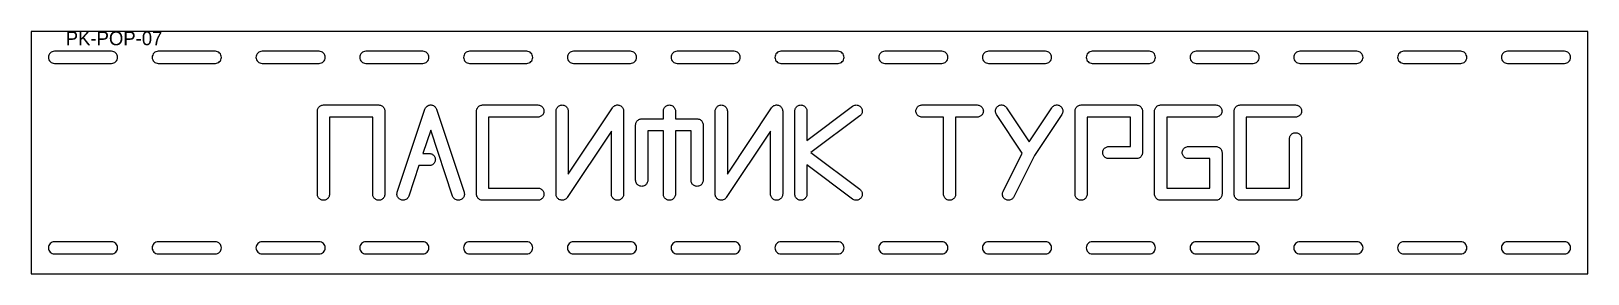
# Model space of a CAD drawing. Header units: millimetres. Extents: x 0 to 900, y 0 to 140.
import ezdxf

# ---------------------------------------------------------------- set-up
doc = ezdxf.new("R2010")
doc.units = ezdxf.units.MM
doc.layers.add('CUT', color=1, linetype='Continuous')
doc.layers.add('TEXT', color=8, linetype='Continuous')

msp = doc.modelspace()

# ---------------------------------------------------------------- linework, layer by layer
at = {"layer": 'CUT'}
for points in [[(0, 0), (900, 0), (900, 140), (0, 140)], [(165.5, 94), (165.53, 94.46), (165.62, 94.91), (165.77, 95.34), (165.97, 95.75), (166.22, 96.13), (166.53, 96.47), (166.87, 96.78), (167.25, 97.03), (167.66, 97.23), (168.09, 97.38), (168.54, 97.47), (169, 97.5), (201, 97.5), (201.46, 97.47), (201.91, 97.38), (202.34, 97.23), (202.75, 97.03), (203.13, 96.78), (203.47, 96.47), (203.78, 96.13), (204.03, 95.75), (204.23, 95.34), (204.38, 94.91), (204.47, 94.46), (204.5, 94), (204.5, 46), (204.47, 45.54), (204.38, 45.09), (204.23, 44.66), (204.03, 44.25), (203.78, 43.87), (203.47, 43.53), (203.13, 43.22), (202.75, 42.97), (202.34, 42.77), (201.91, 42.62), (201.46, 42.53), (201, 42.5), (200.54, 42.53), (200.09, 42.62), (199.66, 42.77), (199.25, 42.97), (198.87, 43.22), (198.53, 43.53), (198.22, 43.87), (197.97, 44.25), (197.77, 44.66), (197.62, 45.09), (197.53, 45.54), (197.5, 46), (197.5, 90.5), (172.5, 90.5), (172.5, 46), (172.47, 45.54), (172.38, 45.09), (172.23, 44.66), (172.03, 44.25), (171.78, 43.87), (171.47, 43.53), (171.13, 43.22), (170.75, 42.97), (170.34, 42.77), (169.91, 42.62), (169.46, 42.53), (169, 42.5), (168.54, 42.53), (168.09, 42.62), (167.66, 42.77), (167.25, 42.97), (166.87, 43.22), (166.53, 43.53), (166.22, 43.87), (165.97, 44.25), (165.77, 44.66), (165.62, 45.09), (165.53, 45.54), (165.5, 46)], [(224.19, 62.5), (218.32, 44.89), (218.15, 44.47), (217.92, 44.07), (217.64, 43.71), (217.32, 43.38), (216.96, 43.1), (216.57, 42.87), (216.14, 42.69), (215.7, 42.57), (215.25, 42.51), (214.79, 42.51), (214.34, 42.56), (213.89, 42.68), (213.47, 42.85), (213.07, 43.08), (212.71, 43.36), (212.38, 43.68), (212.1, 44.04), (211.87, 44.43), (211.69, 44.86), (211.57, 45.3), (211.51, 45.75), (211.51, 46.21), (211.56, 46.66), (211.68, 47.11), (227.68, 95.11), (227.85, 95.53), (228.08, 95.93), (228.36, 96.3), (228.68, 96.62), (229.05, 96.91), (229.45, 97.14), (229.87, 97.31), (230.31, 97.43), (230.77, 97.49), (231.23, 97.49), (231.69, 97.43), (232.13, 97.31), (232.55, 97.14), (232.95, 96.91), (233.32, 96.62), (233.64, 96.3), (233.92, 95.93), (234.15, 95.53), (234.32, 95.11), (250.32, 47.11), (250.44, 46.66), (250.49, 46.21), (250.49, 45.75), (250.43, 45.3), (250.31, 44.86), (250.13, 44.43), (249.9, 44.04), (249.62, 43.68), (249.29, 43.36), (248.93, 43.08), (248.53, 42.85), (248.11, 42.68), (247.66, 42.56), (247.21, 42.51), (246.75, 42.51), (246.3, 42.57), (245.86, 42.69), (245.43, 42.87), (245.04, 43.1), (244.68, 43.38), (244.36, 43.71), (244.08, 44.07), (243.85, 44.47), (243.68, 44.89), (231, 82.93), (226.52, 69.5), (230.2, 69.5), (230.66, 69.47), (231.11, 69.38), (231.54, 69.23), (231.95, 69.03), (232.33, 68.78), (232.67, 68.47), (232.98, 68.13), (233.23, 67.75), (233.43, 67.34), (233.58, 66.91), (233.67, 66.46), (233.7, 66), (233.67, 65.54), (233.58, 65.09), (233.43, 64.66), (233.23, 64.25), (232.98, 63.87), (232.67, 63.53), (232.33, 63.22), (231.95, 62.97), (231.54, 62.77), (231.11, 62.62), (230.66, 62.53), (230.2, 62.5)], [(264.5, 90.5), (264.5, 49.5), (293, 49.5), (293.46, 49.47), (293.91, 49.38), (294.34, 49.23), (294.75, 49.03), (295.13, 48.78), (295.47, 48.47), (295.78, 48.13), (296.03, 47.75), (296.23, 47.34), (296.38, 46.91), (296.47, 46.46), (296.5, 46), (296.47, 45.54), (296.38, 45.09), (296.23, 44.66), (296.03, 44.25), (295.78, 43.87), (295.47, 43.53), (295.13, 43.22), (294.75, 42.97), (294.34, 42.77), (293.91, 42.62), (293.46, 42.53), (293, 42.5), (261, 42.5), (260.54, 42.53), (260.09, 42.62), (259.66, 42.77), (259.25, 42.97), (258.87, 43.22), (258.53, 43.53), (258.22, 43.87), (257.97, 44.25), (257.77, 44.66), (257.62, 45.09), (257.53, 45.54), (257.5, 46), (257.5, 94), (257.53, 94.46), (257.62, 94.91), (257.77, 95.34), (257.97, 95.75), (258.22, 96.13), (258.53, 96.47), (258.87, 96.78), (259.25, 97.03), (259.66, 97.23), (260.09, 97.38), (260.54, 97.47), (261, 97.5), (293, 97.5), (293.46, 97.47), (293.91, 97.38), (294.34, 97.23), (294.75, 97.03), (295.13, 96.78), (295.47, 96.47), (295.78, 96.13), (296.03, 95.75), (296.23, 95.34), (296.38, 94.91), (296.47, 94.46), (296.5, 94), (296.47, 93.54), (296.38, 93.09), (296.23, 92.66), (296.03, 92.25), (295.78, 91.87), (295.47, 91.53), (295.13, 91.22), (294.75, 90.97), (294.34, 90.77), (293.91, 90.62), (293.46, 90.53), (293, 90.5)], [(310.5, 57.56), (336.09, 95.94), (336.36, 96.3), (336.67, 96.61), (337.02, 96.89), (337.41, 97.12), (337.82, 97.29), (338.25, 97.42), (338.69, 97.49), (339.14, 97.5), (339.58, 97.45), (340.01, 97.35), (340.43, 97.19), (340.83, 96.99), (341.19, 96.73), (341.52, 96.43), (341.81, 96.09), (342.05, 95.71), (342.25, 95.31), (342.39, 94.88), (342.47, 94.45), (342.5, 94), (342.5, 46), (342.47, 45.54), (342.38, 45.09), (342.23, 44.66), (342.03, 44.25), (341.78, 43.87), (341.47, 43.53), (341.13, 43.22), (340.75, 42.97), (340.34, 42.77), (339.91, 42.62), (339.46, 42.53), (339, 42.5), (338.54, 42.53), (338.09, 42.62), (337.66, 42.77), (337.25, 42.97), (336.87, 43.22), (336.53, 43.53), (336.22, 43.87), (335.97, 44.25), (335.77, 44.66), (335.62, 45.09), (335.53, 45.54), (335.5, 46), (335.5, 82.44), (309.91, 44.06), (309.64, 43.7), (309.33, 43.39), (308.98, 43.11), (308.59, 42.88), (308.18, 42.71), (307.75, 42.58), (307.31, 42.51), (306.86, 42.5), (306.42, 42.55), (305.99, 42.65), (305.57, 42.81), (305.17, 43.01), (304.81, 43.27), (304.48, 43.57), (304.19, 43.91), (303.95, 44.29), (303.75, 44.69), (303.61, 45.12), (303.53, 45.55), (303.5, 46), (303.5, 94), (303.53, 94.46), (303.62, 94.91), (303.77, 95.34), (303.97, 95.75), (304.22, 96.13), (304.53, 96.47), (304.87, 96.78), (305.25, 97.03), (305.66, 97.23), (306.09, 97.38), (306.54, 97.47), (307, 97.5), (307.46, 97.47), (307.91, 97.38), (308.34, 97.23), (308.75, 97.03), (309.13, 96.78), (309.47, 96.47), (309.78, 96.13), (310.03, 95.75), (310.23, 95.34), (310.38, 94.91), (310.47, 94.46), (310.5, 94)], [(356.5, 82.5), (356.5, 54), (356.47, 53.54), (356.38, 53.09), (356.23, 52.66), (356.03, 52.25), (355.78, 51.87), (355.47, 51.53), (355.13, 51.22), (354.75, 50.97), (354.34, 50.77), (353.91, 50.62), (353.46, 50.53), (353, 50.5), (352.54, 50.53), (352.09, 50.62), (351.66, 50.77), (351.25, 50.97), (350.87, 51.22), (350.53, 51.53), (350.22, 51.87), (349.97, 52.25), (349.77, 52.66), (349.62, 53.09), (349.53, 53.54), (349.5, 54), (349.5, 86), (349.53, 86.46), (349.62, 86.91), (349.77, 87.34), (349.97, 87.75), (350.22, 88.13), (350.53, 88.47), (350.87, 88.78), (351.25, 89.03), (351.66, 89.23), (352.09, 89.38), (352.54, 89.47), (353, 89.5), (365.5, 89.5), (365.5, 94), (365.53, 94.46), (365.62, 94.91), (365.77, 95.34), (365.97, 95.75), (366.22, 96.13), (366.53, 96.47), (366.87, 96.78), (367.25, 97.03), (367.66, 97.23), (368.09, 97.38), (368.54, 97.47), (369, 97.5), (369.46, 97.47), (369.91, 97.38), (370.34, 97.23), (370.75, 97.03), (371.13, 96.78), (371.47, 96.47), (371.78, 96.13), (372.03, 95.75), (372.23, 95.34), (372.38, 94.91), (372.47, 94.46), (372.5, 94), (372.5, 89.5), (385, 89.5), (385.46, 89.47), (385.91, 89.38), (386.34, 89.23), (386.75, 89.03), (387.13, 88.78), (387.47, 88.47), (387.78, 88.13), (388.03, 87.75), (388.23, 87.34), (388.38, 86.91), (388.47, 86.46), (388.5, 86), (388.5, 54), (388.47, 53.54), (388.38, 53.09), (388.23, 52.66), (388.03, 52.25), (387.78, 51.87), (387.47, 51.53), (387.13, 51.22), (386.75, 50.97), (386.34, 50.77), (385.91, 50.62), (385.46, 50.53), (385, 50.5), (384.54, 50.53), (384.09, 50.62), (383.66, 50.77), (383.25, 50.97), (382.87, 51.22), (382.53, 51.53), (382.22, 51.87), (381.97, 52.25), (381.77, 52.66), (381.62, 53.09), (381.53, 53.54), (381.5, 54), (381.5, 82.5), (372.5, 82.5), (372.5, 46), (372.47, 45.54), (372.38, 45.09), (372.23, 44.66), (372.03, 44.25), (371.78, 43.87), (371.47, 43.53), (371.13, 43.22), (370.75, 42.97), (370.34, 42.77), (369.91, 42.62), (369.46, 42.53), (369, 42.5), (368.54, 42.53), (368.09, 42.62), (367.66, 42.77), (367.25, 42.97), (366.87, 43.22), (366.53, 43.53), (366.22, 43.87), (365.97, 44.25), (365.77, 44.66), (365.62, 45.09), (365.53, 45.54), (365.5, 46), (365.5, 82.5)], [(402.5, 57.56), (428.09, 95.94), (428.36, 96.3), (428.67, 96.61), (429.02, 96.89), (429.41, 97.12), (429.82, 97.29), (430.25, 97.42), (430.69, 97.49), (431.14, 97.5), (431.58, 97.45), (432.01, 97.35), (432.43, 97.19), (432.83, 96.99), (433.19, 96.73), (433.52, 96.43), (433.81, 96.09), (434.05, 95.71), (434.25, 95.31), (434.39, 94.88), (434.47, 94.45), (434.5, 94), (434.5, 46), (434.47, 45.54), (434.38, 45.09), (434.23, 44.66), (434.03, 44.25), (433.78, 43.87), (433.47, 43.53), (433.13, 43.22), (432.75, 42.97), (432.34, 42.77), (431.91, 42.62), (431.46, 42.53), (431, 42.5), (430.54, 42.53), (430.09, 42.62), (429.66, 42.77), (429.25, 42.97), (428.87, 43.22), (428.53, 43.53), (428.22, 43.87), (427.97, 44.25), (427.77, 44.66), (427.62, 45.09), (427.53, 45.54), (427.5, 46), (427.5, 82.44), (401.91, 44.06), (401.64, 43.7), (401.33, 43.39), (400.98, 43.11), (400.59, 42.88), (400.18, 42.71), (399.75, 42.58), (399.31, 42.51), (398.86, 42.5), (398.42, 42.55), (397.99, 42.65), (397.57, 42.81), (397.17, 43.01), (396.81, 43.27), (396.48, 43.57), (396.19, 43.91), (395.95, 44.29), (395.75, 44.69), (395.61, 45.12), (395.53, 45.55), (395.5, 46), (395.5, 94), (395.53, 94.46), (395.62, 94.91), (395.77, 95.34), (395.97, 95.75), (396.22, 96.13), (396.53, 96.47), (396.87, 96.78), (397.25, 97.03), (397.66, 97.23), (398.09, 97.38), (398.54, 97.47), (399, 97.5), (399.46, 97.47), (399.91, 97.38), (400.34, 97.23), (400.75, 97.03), (401.13, 96.78), (401.47, 96.47), (401.78, 96.13), (402.03, 95.75), (402.23, 95.34), (402.38, 94.91), (402.47, 94.46), (402.5, 94)], [(441.5, 70), (441.5, 94), (441.53, 94.46), (441.62, 94.91), (441.77, 95.34), (441.97, 95.75), (442.22, 96.13), (442.53, 96.47), (442.87, 96.78), (443.25, 97.03), (443.66, 97.23), (444.09, 97.38), (444.54, 97.47), (445, 97.5), (445.46, 97.47), (445.91, 97.38), (446.34, 97.23), (446.75, 97.03), (447.13, 96.78), (447.47, 96.47), (447.78, 96.13), (448.03, 95.75), (448.23, 95.34), (448.38, 94.91), (448.47, 94.46), (448.5, 94), (448.5, 77), (474.9, 96.8), (475.28, 97.05), (475.7, 97.25), (476.13, 97.39), (476.58, 97.47), (477.04, 97.5), (477.49, 97.46), (477.94, 97.37), (478.37, 97.22), (478.78, 97.01), (479.16, 96.75), (479.5, 96.45), (479.8, 96.1), (480.05, 95.72), (480.25, 95.3), (480.39, 94.87), (480.47, 94.42), (480.5, 93.96), (480.46, 93.51), (480.37, 93.06), (480.22, 92.63), (480.01, 92.22), (479.75, 91.84), (479.45, 91.5), (479.1, 91.2), (450.83, 70), (479.1, 48.8), (479.45, 48.5), (479.75, 48.16), (480.01, 47.78), (480.22, 47.37), (480.37, 46.94), (480.46, 46.49), (480.5, 46.04), (480.47, 45.58), (480.39, 45.13), (480.25, 44.7), (480.05, 44.28), (479.8, 43.9), (479.5, 43.55), (479.16, 43.25), (478.78, 42.99), (478.37, 42.78), (477.94, 42.63), (477.49, 42.54), (477.04, 42.5), (476.58, 42.53), (476.13, 42.61), (475.7, 42.75), (475.28, 42.95), (474.9, 43.2), (448.5, 63), (448.5, 46), (448.47, 45.54), (448.38, 45.09), (448.23, 44.66), (448.03, 44.25), (447.78, 43.87), (447.47, 43.53), (447.13, 43.22), (446.75, 42.97), (446.34, 42.77), (445.91, 42.62), (445.46, 42.53), (445, 42.5), (444.54, 42.53), (444.09, 42.62), (443.66, 42.77), (443.25, 42.97), (442.87, 43.22), (442.53, 43.53), (442.22, 43.87), (441.97, 44.25), (441.77, 44.66), (441.62, 45.09), (441.53, 45.54), (441.5, 46)], [(527.5, 90.5), (515, 90.5), (514.54, 90.53), (514.09, 90.62), (513.66, 90.77), (513.25, 90.97), (512.87, 91.22), (512.53, 91.53), (512.22, 91.87), (511.97, 92.25), (511.77, 92.66), (511.62, 93.09), (511.53, 93.54), (511.5, 94), (511.53, 94.46), (511.62, 94.91), (511.77, 95.34), (511.97, 95.75), (512.22, 96.13), (512.53, 96.47), (512.87, 96.78), (513.25, 97.03), (513.66, 97.23), (514.09, 97.38), (514.54, 97.47), (515, 97.5), (531, 97.5), (547, 97.5), (547.46, 97.47), (547.91, 97.38), (548.34, 97.23), (548.75, 97.03), (549.13, 96.78), (549.47, 96.47), (549.78, 96.13), (550.03, 95.75), (550.23, 95.34), (550.38, 94.91), (550.47, 94.46), (550.5, 94), (550.47, 93.54), (550.38, 93.09), (550.23, 92.66), (550.03, 92.25), (549.78, 91.87), (549.47, 91.53), (549.13, 91.22), (548.75, 90.97), (548.34, 90.77), (547.91, 90.62), (547.46, 90.53), (547, 90.5), (534.5, 90.5), (534.5, 46), (534.47, 45.54), (534.38, 45.09), (534.23, 44.66), (534.03, 44.25), (533.78, 43.87), (533.47, 43.53), (533.13, 43.22), (532.75, 42.97), (532.34, 42.77), (531.91, 42.62), (531.46, 42.53), (531, 42.5), (530.54, 42.53), (530.09, 42.62), (529.66, 42.77), (529.25, 42.97), (528.87, 43.22), (528.53, 43.53), (528.22, 43.87), (527.97, 44.25), (527.77, 44.66), (527.62, 45.09), (527.53, 45.54), (527.5, 46)], [(568.13, 44.43), (567.9, 44.04), (567.62, 43.68), (567.29, 43.36), (566.93, 43.08), (566.53, 42.85), (566.11, 42.68), (565.66, 42.56), (565.21, 42.51), (564.75, 42.51), (564.3, 42.57), (563.86, 42.69), (563.43, 42.87), (563.04, 43.1), (562.68, 43.38), (562.36, 43.71), (562.08, 44.07), (561.85, 44.47), (561.68, 44.89), (561.56, 45.34), (561.51, 45.79), (561.51, 46.25), (561.57, 46.7), (561.69, 47.14), (561.87, 47.57), (572.96, 69.75), (558.09, 92.06), (557.86, 92.46), (557.68, 92.88), (557.57, 93.32), (557.51, 93.77), (557.51, 94.23), (557.57, 94.69), (557.69, 95.13), (557.86, 95.55), (558.09, 95.95), (558.37, 96.31), (558.7, 96.63), (559.06, 96.91), (559.46, 97.14), (559.88, 97.32), (560.32, 97.43), (560.77, 97.49), (561.23, 97.49), (561.69, 97.43), (562.13, 97.31), (562.55, 97.14), (562.95, 96.91), (563.31, 96.63), (563.63, 96.3), (563.91, 95.94), (577, 76.31), (590.09, 95.94), (590.37, 96.3), (590.69, 96.63), (591.05, 96.91), (591.45, 97.14), (591.87, 97.31), (592.31, 97.43), (592.77, 97.49), (593.23, 97.49), (593.68, 97.43), (594.12, 97.32), (594.54, 97.14), (594.94, 96.91), (595.3, 96.63), (595.63, 96.31), (595.91, 95.95), (596.14, 95.55), (596.31, 95.13), (596.43, 94.69), (596.49, 94.23), (596.49, 93.77), (596.43, 93.32), (596.32, 92.88), (596.14, 92.46), (595.91, 92.06), (580.03, 68.24)], [(603.5, 94), (603.53, 94.46), (603.62, 94.91), (603.77, 95.34), (603.97, 95.75), (604.22, 96.13), (604.53, 96.47), (604.87, 96.78), (605.25, 97.03), (605.66, 97.23), (606.09, 97.38), (606.54, 97.47), (607, 97.5), (639, 97.5), (639.46, 97.47), (639.91, 97.38), (640.34, 97.23), (640.75, 97.03), (641.13, 96.78), (641.47, 96.47), (641.78, 96.13), (642.03, 95.75), (642.23, 95.34), (642.38, 94.91), (642.47, 94.46), (642.5, 94), (642.5, 70), (642.47, 69.54), (642.38, 69.09), (642.23, 68.66), (642.03, 68.25), (641.78, 67.87), (641.47, 67.53), (641.13, 67.22), (640.75, 66.97), (640.34, 66.77), (639.91, 66.62), (639.46, 66.53), (639, 66.5), (623, 66.5), (622.54, 66.53), (622.09, 66.62), (621.66, 66.77), (621.25, 66.97), (620.87, 67.22), (620.53, 67.53), (620.22, 67.87), (619.97, 68.25), (619.77, 68.66), (619.62, 69.09), (619.53, 69.54), (619.5, 70), (619.53, 70.46), (619.62, 70.91), (619.77, 71.34), (619.97, 71.75), (620.22, 72.13), (620.53, 72.47), (620.87, 72.78), (621.25, 73.03), (621.66, 73.23), (622.09, 73.38), (622.54, 73.47), (623, 73.5), (635.5, 73.5), (635.5, 90.5), (610.5, 90.5), (610.5, 46), (610.47, 45.54), (610.38, 45.09), (610.23, 44.66), (610.03, 44.25), (609.78, 43.87), (609.47, 43.53), (609.13, 43.22), (608.75, 42.97), (608.34, 42.77), (607.91, 42.62), (607.46, 42.53), (607, 42.5), (606.54, 42.53), (606.09, 42.62), (605.66, 42.77), (605.25, 42.97), (604.87, 43.22), (604.53, 43.53), (604.22, 43.87), (603.97, 44.25), (603.77, 44.66), (603.62, 45.09), (603.53, 45.54), (603.5, 46)], [(656.5, 90.5), (656.5, 49.5), (681.5, 49.5), (681.5, 66.5), (669, 66.5), (668.54, 66.53), (668.09, 66.62), (667.66, 66.77), (667.25, 66.97), (666.87, 67.22), (666.53, 67.53), (666.22, 67.87), (665.97, 68.25), (665.77, 68.66), (665.62, 69.09), (665.53, 69.54), (665.5, 70), (665.53, 70.46), (665.62, 70.91), (665.77, 71.34), (665.97, 71.75), (666.22, 72.13), (666.53, 72.47), (666.87, 72.78), (667.25, 73.03), (667.66, 73.23), (668.09, 73.38), (668.54, 73.47), (669, 73.5), (685, 73.5), (685.46, 73.47), (685.91, 73.38), (686.34, 73.23), (686.75, 73.03), (687.13, 72.78), (687.47, 72.47), (687.78, 72.13), (688.03, 71.75), (688.23, 71.34), (688.38, 70.91), (688.47, 70.46), (688.5, 70), (688.5, 46), (688.47, 45.54), (688.38, 45.09), (688.23, 44.66), (688.03, 44.25), (687.78, 43.87), (687.47, 43.53), (687.13, 43.22), (686.75, 42.97), (686.34, 42.77), (685.91, 42.62), (685.46, 42.53), (685, 42.5), (653, 42.5), (652.54, 42.53), (652.09, 42.62), (651.66, 42.77), (651.25, 42.97), (650.87, 43.22), (650.53, 43.53), (650.22, 43.87), (649.97, 44.25), (649.77, 44.66), (649.62, 45.09), (649.53, 45.54), (649.5, 46), (649.5, 94), (649.53, 94.46), (649.62, 94.91), (649.77, 95.34), (649.97, 95.75), (650.22, 96.13), (650.53, 96.47), (650.87, 96.78), (651.25, 97.03), (651.66, 97.23), (652.09, 97.38), (652.54, 97.47), (653, 97.5), (685, 97.5), (685.46, 97.47), (685.91, 97.38), (686.34, 97.23), (686.75, 97.03), (687.13, 96.78), (687.47, 96.47), (687.78, 96.13), (688.03, 95.75), (688.23, 95.34), (688.38, 94.91), (688.47, 94.46), (688.5, 94), (688.47, 93.54), (688.38, 93.09), (688.23, 92.66), (688.03, 92.25), (687.78, 91.87), (687.47, 91.53), (687.13, 91.22), (686.75, 90.97), (686.34, 90.77), (685.91, 90.62), (685.46, 90.53), (685, 90.5)], [(734.5, 46), (734.47, 45.54), (734.38, 45.09), (734.23, 44.66), (734.03, 44.25), (733.78, 43.87), (733.47, 43.53), (733.13, 43.22), (732.75, 42.97), (732.34, 42.77), (731.91, 42.62), (731.46, 42.53), (731, 42.5), (699, 42.5), (698.54, 42.53), (698.09, 42.62), (697.66, 42.77), (697.25, 42.97), (696.87, 43.22), (696.53, 43.53), (696.22, 43.87), (695.97, 44.25), (695.77, 44.66), (695.62, 45.09), (695.53, 45.54), (695.5, 46), (695.5, 94), (695.53, 94.46), (695.62, 94.91), (695.77, 95.34), (695.97, 95.75), (696.22, 96.13), (696.53, 96.47), (696.87, 96.78), (697.25, 97.03), (697.66, 97.23), (698.09, 97.38), (698.54, 97.47), (699, 97.5), (731, 97.5), (731.46, 97.47), (731.91, 97.38), (732.34, 97.23), (732.75, 97.03), (733.13, 96.78), (733.47, 96.47), (733.78, 96.13), (734.03, 95.75), (734.23, 95.34), (734.38, 94.91), (734.47, 94.46), (734.5, 94), (734.47, 93.54), (734.38, 93.09), (734.23, 92.66), (734.03, 92.25), (733.78, 91.87), (733.47, 91.53), (733.13, 91.22), (732.75, 90.97), (732.34, 90.77), (731.91, 90.62), (731.46, 90.53), (731, 90.5), (702.5, 90.5), (702.5, 49.5), (727.5, 49.5), (727.5, 78), (727.53, 78.46), (727.62, 78.91), (727.77, 79.34), (727.97, 79.75), (728.22, 80.13), (728.53, 80.47), (728.87, 80.78), (729.25, 81.03), (729.66, 81.23), (730.09, 81.38), (730.54, 81.47), (731, 81.5), (731.46, 81.47), (731.91, 81.38), (732.34, 81.23), (732.75, 81.03), (733.13, 80.78), (733.47, 80.47), (733.78, 80.13), (734.03, 79.75), (734.23, 79.34), (734.38, 78.91), (734.47, 78.46), (734.5, 78)]]:
    msp.add_lwpolyline(points, close=True, dxfattribs=at)
for points in [[(13.5, 121.5), (46.5, 121.5, 0.414214), (50, 125), (50, 125, 0.414214), (46.5, 128.5), (13.5, 128.5, 0.414214), (10, 125), (10, 125, 0.414214)], [(73.5, 121.5), (106.5, 121.5, 0.414214), (110, 125), (110, 125, 0.414214), (106.5, 128.5), (73.5, 128.5, 0.414214), (70, 125), (70, 125, 0.414214)], [(133.5, 121.5), (166.5, 121.5, 0.414214), (170, 125), (170, 125, 0.414214), (166.5, 128.5), (133.5, 128.5, 0.414214), (130, 125), (130, 125, 0.414214)], [(193.5, 121.5), (226.5, 121.5, 0.414214), (230, 125), (230, 125, 0.414214), (226.5, 128.5), (193.5, 128.5, 0.414214), (190, 125), (190, 125, 0.414214)], [(253.5, 121.5), (286.5, 121.5, 0.414214), (290, 125), (290, 125, 0.414214), (286.5, 128.5), (253.5, 128.5, 0.414214), (250, 125), (250, 125, 0.414214)], [(313.5, 121.5), (346.5, 121.5, 0.414214), (350, 125), (350, 125, 0.414214), (346.5, 128.5), (313.5, 128.5, 0.414214), (310, 125), (310, 125, 0.414214)], [(373.5, 121.5), (406.5, 121.5, 0.414214), (410, 125), (410, 125, 0.414214), (406.5, 128.5), (373.5, 128.5, 0.414214), (370, 125), (370, 125, 0.414214)], [(433.5, 121.5), (466.5, 121.5, 0.414214), (470, 125), (470, 125, 0.414214), (466.5, 128.5), (433.5, 128.5, 0.414214), (430, 125), (430, 125, 0.414214)], [(493.5, 121.5), (526.5, 121.5, 0.414214), (530, 125), (530, 125, 0.414214), (526.5, 128.5), (493.5, 128.5, 0.414214), (490, 125), (490, 125, 0.414214)], [(553.5, 121.5), (586.5, 121.5, 0.414214), (590, 125), (590, 125, 0.414214), (586.5, 128.5), (553.5, 128.5, 0.414214), (550, 125), (550, 125, 0.414214)], [(613.5, 121.5), (646.5, 121.5, 0.414214), (650, 125), (650, 125, 0.414214), (646.5, 128.5), (613.5, 128.5, 0.414214), (610, 125), (610, 125, 0.414214)], [(673.5, 121.5), (706.5, 121.5, 0.414214), (710, 125), (710, 125, 0.414214), (706.5, 128.5), (673.5, 128.5, 0.414214), (670, 125), (670, 125, 0.414214)], [(733.5, 121.5), (766.5, 121.5, 0.414214), (770, 125), (770, 125, 0.414214), (766.5, 128.5), (733.5, 128.5, 0.414214), (730, 125), (730, 125, 0.414214)], [(793.5, 121.5), (826.5, 121.5, 0.414214), (830, 125), (830, 125, 0.414214), (826.5, 128.5), (793.5, 128.5, 0.414214), (790, 125), (790, 125, 0.414214)], [(853.5, 121.5), (886.5, 121.5, 0.414214), (890, 125), (890, 125, 0.414214), (886.5, 128.5), (853.5, 128.5, 0.414214), (850, 125), (850, 125, 0.414214)], [(13.5, 11.5), (46.5, 11.5, 0.414214), (50, 15), (50, 15, 0.414214), (46.5, 18.5), (13.5, 18.5, 0.414214), (10, 15), (10, 15, 0.414214)], [(73.5, 11.5), (106.5, 11.5, 0.414214), (110, 15), (110, 15, 0.414214), (106.5, 18.5), (73.5, 18.5, 0.414214), (70, 15), (70, 15, 0.414214)], [(133.5, 11.5), (166.5, 11.5, 0.414214), (170, 15), (170, 15, 0.414214), (166.5, 18.5), (133.5, 18.5, 0.414214), (130, 15), (130, 15, 0.414214)], [(193.5, 11.5), (226.5, 11.5, 0.414214), (230, 15), (230, 15, 0.414214), (226.5, 18.5), (193.5, 18.5, 0.414214), (190, 15), (190, 15, 0.414214)], [(253.5, 11.5), (286.5, 11.5, 0.414214), (290, 15), (290, 15, 0.414214), (286.5, 18.5), (253.5, 18.5, 0.414214), (250, 15), (250, 15, 0.414214)], [(313.5, 11.5), (346.5, 11.5, 0.414214), (350, 15), (350, 15, 0.414214), (346.5, 18.5), (313.5, 18.5, 0.414214), (310, 15), (310, 15, 0.414214)], [(373.5, 11.5), (406.5, 11.5, 0.414214), (410, 15), (410, 15, 0.414214), (406.5, 18.5), (373.5, 18.5, 0.414214), (370, 15), (370, 15, 0.414214)], [(433.5, 11.5), (466.5, 11.5, 0.414214), (470, 15), (470, 15, 0.414214), (466.5, 18.5), (433.5, 18.5, 0.414214), (430, 15), (430, 15, 0.414214)], [(493.5, 11.5), (526.5, 11.5, 0.414214), (530, 15), (530, 15, 0.414214), (526.5, 18.5), (493.5, 18.5, 0.414214), (490, 15), (490, 15, 0.414214)], [(553.5, 11.5), (586.5, 11.5, 0.414214), (590, 15), (590, 15, 0.414214), (586.5, 18.5), (553.5, 18.5, 0.414214), (550, 15), (550, 15, 0.414214)], [(613.5, 11.5), (646.5, 11.5, 0.414214), (650, 15), (650, 15, 0.414214), (646.5, 18.5), (613.5, 18.5, 0.414214), (610, 15), (610, 15, 0.414214)], [(673.5, 11.5), (706.5, 11.5, 0.414214), (710, 15), (710, 15, 0.414214), (706.5, 18.5), (673.5, 18.5, 0.414214), (670, 15), (670, 15, 0.414214)], [(733.5, 11.5), (766.5, 11.5, 0.414214), (770, 15), (770, 15, 0.414214), (766.5, 18.5), (733.5, 18.5, 0.414214), (730, 15), (730, 15, 0.414214)], [(793.5, 11.5), (826.5, 11.5, 0.414214), (830, 15), (830, 15, 0.414214), (826.5, 18.5), (793.5, 18.5, 0.414214), (790, 15), (790, 15, 0.414214)], [(853.5, 11.5), (886.5, 11.5, 0.414214), (890, 15), (890, 15, 0.414214), (886.5, 18.5), (853.5, 18.5, 0.414214), (850, 15), (850, 15, 0.414214)]]:
    msp.add_lwpolyline(points, format="xyb", close=True, dxfattribs=at)

# ---------------------------------------------------------------- texts
at = {"layer": 'TEXT'}
msp.add_text('PK-POP-07', height=8, dxfattribs=at).set_placement((20, 132))

doc.saveas('drawing.dxf')
